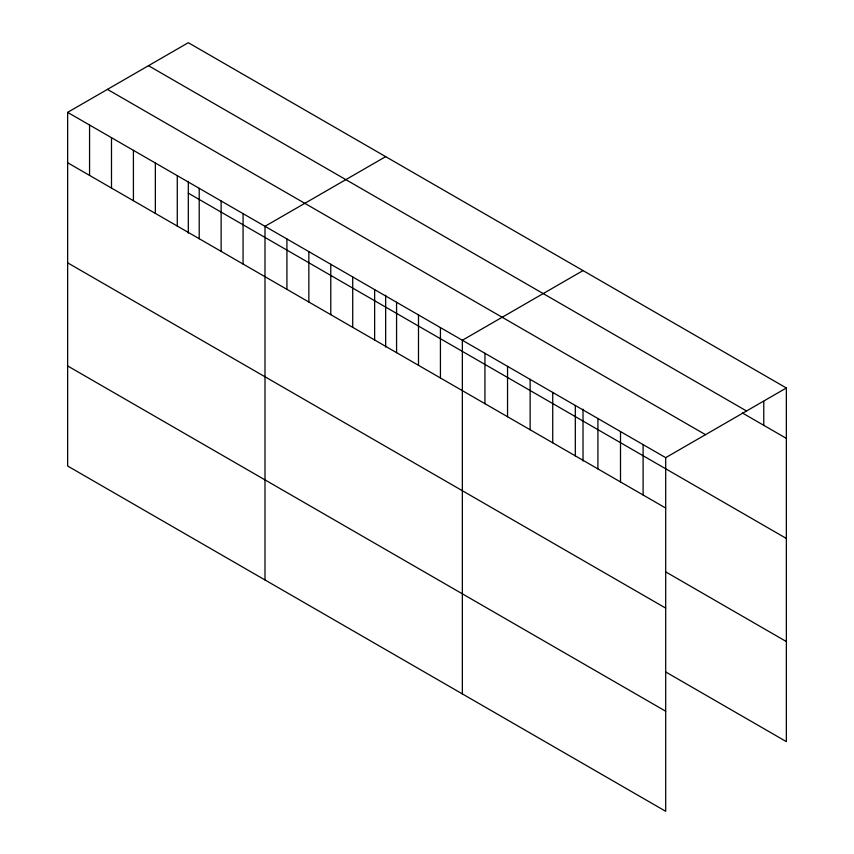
<?xml version="1.0" encoding="UTF-8"?>
<svg xmlns="http://www.w3.org/2000/svg" width="854" height="854" viewBox="0 0 854 854"><rect width="100%" height="100%" fill="white"/><g stroke="black" fill="none" stroke-linecap="round" stroke-linejoin="round"><path stroke-width="1.28" d="M67.637 112.365L665.693 457.659L665.693 811.3L67.637 466.017L67.637 112.365L188.307 42.7L786.363 387.983L786.363 741.635L665.49 671.842M385.666 156.645L264.996 226.31L264.996 579.962M583.026 270.59L462.356 340.255L462.356 693.907M665.693 457.659L786.363 387.983M148.489 65.694L746.545 410.977M742.307 412.93L786.363 438.369M107.455 89.382L705.511 434.665M188.307 193.164L786.363 538.447M67.637 162.751L665.693 508.034M665.49 571.764L786.363 641.557M67.637 262.829L665.693 608.112M67.637 365.939L665.693 711.222M763.775 401.455L763.775 425.324M643.105 444.614L643.105 495M620.506 431.569L620.506 481.955M597.917 418.524L597.917 468.91M583.026 409.194L583.026 461M575.318 405.479L575.318 455.865M552.73 392.434L552.73 442.82M530.131 379.389L530.131 429.775M507.543 366.345L507.543 416.731M484.944 353.3L484.944 403.686M440.429 327.594L440.429 377.98M418.492 314.934L418.492 365.32M396.566 302.273L396.566 352.659M385.666 295.249L385.666 347.055M374.639 289.613L374.639 339.999M352.713 276.952L352.713 327.338M330.776 264.292L330.776 314.678M308.849 251.631L308.849 302.017M286.923 238.971L286.923 289.357M243.07 213.649L243.07 264.035M221.133 200.989L221.133 251.375M199.206 188.328L199.206 238.714M188.307 181.304L188.307 233.11M177.28 175.668L177.28 226.054M155.353 163.007L155.353 213.393M133.416 150.347L133.416 200.733M111.49 137.686L111.49 188.072M89.563 125.026L89.563 175.412"/></g></svg>
